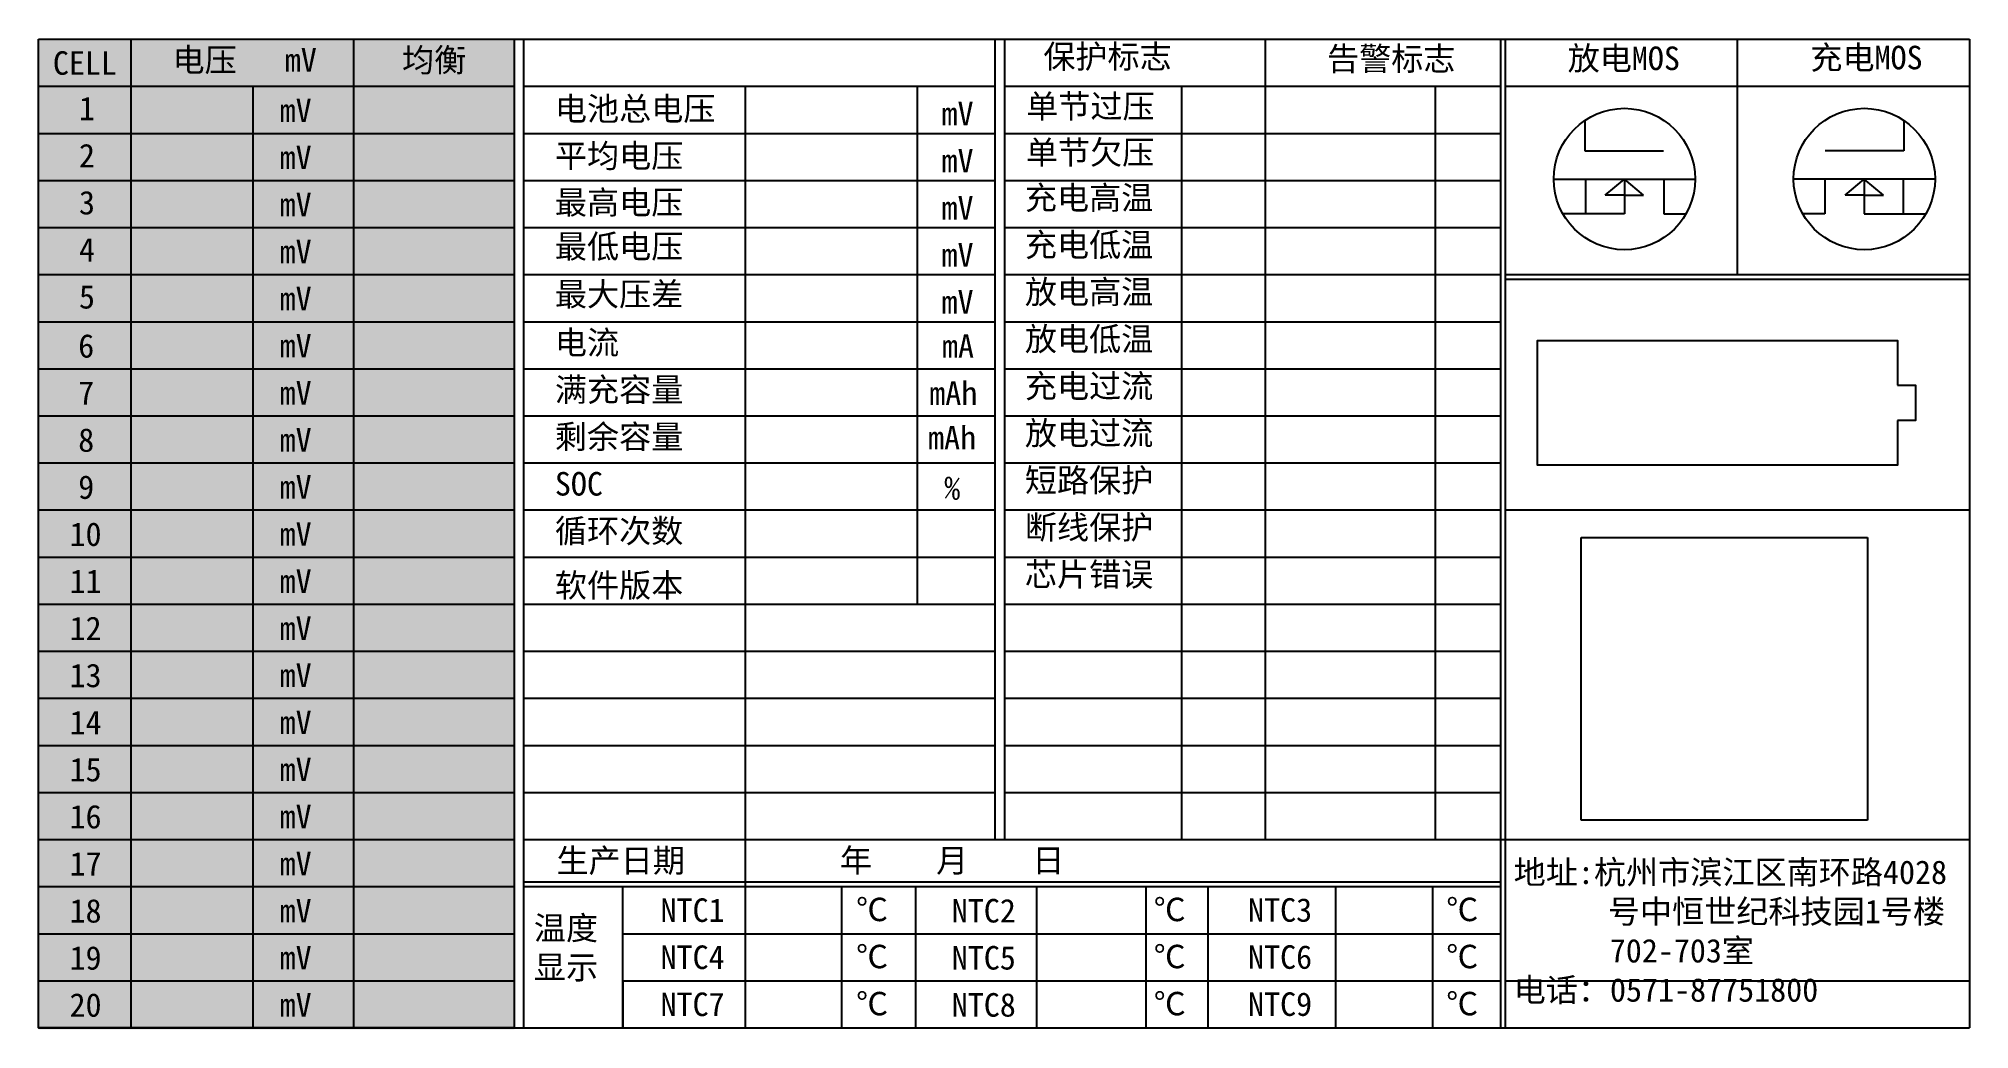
# Model space of a CAD drawing. Header units: millimetres. Extents: x 0 to 1972, y 0 to 1821.
# Drawn here: x 1767.1 to 1972.1, y 1715.9 to 1821.1 of the extents above; entities outside this region: 1.
import ezdxf

# ---------------------------------------------------------------- set-up
doc = ezdxf.new("R2010")
doc.units = ezdxf.units.MM
doc.styles.add('Annotative', font='')
doc.styles.get("Standard").update_dxf_attribs({"font": ''})
doc.styles.get('Annotative').set_extended_font_data('SimSun')
doc.styles.get('Standard').set_extended_font_data('SimSun')
picture_1 = doc.add_image_def('image2.png', size_in_pixel=(1116, 1101))
picture_2 = doc.add_image_def('image1.png', size_in_pixel=(408, 408))

msp = doc.modelspace()

# ---------------------------------------------------------------- hatches: boundary and pattern name
at = {"true_color": 0xd7ebd2}
msp.add_hatch(color=254, dxfattribs=at).paths.add_polyline_path([(1767.07, 1820.87), (1817.57, 1820.87), (1817.57, 1715.87), (1767.07, 1715.87)])

# ---------------------------------------------------------------- linework, layer by layer
for p, q in [((1767.07, 1821.03), (1972.07, 1821.03)), ((1776.84, 1821.03), (1776.84, 1716.03)), ((1800.49, 1821.03), (1800.49, 1716.03)), ((1817.57, 1821.03), (1817.57, 1716.03)), ((1818.57, 1716.03), (1818.57, 1821.03)), ((1868.61, 1821.03), (1868.61, 1736.03)), ((1869.61, 1821.03), (1869.61, 1736.03)), ((1897.28, 1821.03), (1897.28, 1736.03)), ((1922.27, 1821.09), (1922.27, 1795.96)), ((1922.77, 1821.03), (1922.77, 1716.03)), ((1947.42, 1821.09), (1947.42, 1795.96)), ((1972.07, 1821.03), (1972.07, 1716.03)), ((1767.07, 1816.03), (1817.57, 1816.03)), ((1789.82, 1816.03), (1789.82, 1716.03)), ((1818.57, 1816.03), (1868.61, 1816.03)), ((1842.07, 1816.03), (1842.07, 1731.03)), ((1860.34, 1815.93), (1860.34, 1761.03)), ((1869.61, 1816.03), (1922.27, 1816.03)), ((1888.4, 1816.03), (1888.4, 1736.03)), ((1915.36, 1816.03), (1915.36, 1736.03)), ((1922.77, 1816.03), (1972.07, 1816.03)), ((1931.25, 1812.42), (1931.25, 1809.16)), ((1965.1, 1812.42), (1965.1, 1809.16)), ((1767.07, 1811.03), (1817.57, 1811.03)), ((1818.57, 1811.03), (1868.61, 1811.03)), ((1869.61, 1811.03), (1922.27, 1811.03)), ((1931.25, 1809.16), (1939.59, 1809.16)), ((1965.1, 1809.16), (1956.76, 1809.16)), ((1927.93, 1806.18), (1942.95, 1806.18)), ((1931.32, 1806.18), (1931.32, 1802.48)), ((1933.4, 1804.48), (1935.44, 1806.18)), ((1935.44, 1806.18), (1935.44, 1802.48)), ((1937.48, 1804.48), (1935.44, 1806.18)), ((1939.64, 1806.18), (1939.64, 1802.48)), ((1968.42, 1806.18), (1953.4, 1806.18)), ((1956.71, 1806.18), (1956.71, 1802.48)), ((1958.87, 1804.48), (1960.91, 1806.18)), ((1960.91, 1806.18), (1960.91, 1802.48)), ((1962.95, 1804.48), (1960.91, 1806.18)), ((1965.04, 1806.18), (1965.04, 1802.48)), ((1767.07, 1806.03), (1817.57, 1806.03)), ((1818.57, 1806.03), (1868.61, 1806.03)), ((1869.61, 1806.03), (1922.27, 1806.03)), ((1935.44, 1804.48), (1933.4, 1804.48)), ((1935.44, 1804.48), (1937.48, 1804.48)), ((1960.91, 1804.48), (1958.87, 1804.48)), ((1960.91, 1804.48), (1962.95, 1804.48)), ((1935.44, 1802.48), (1928.9, 1802.48)), ((1939.64, 1802.48), (1941.98, 1802.48)), ((1956.71, 1802.48), (1954.37, 1802.48)), ((1960.91, 1802.48), (1967.45, 1802.48)), ((1767.07, 1801.03), (1817.57, 1801.03)), ((1818.57, 1801.03), (1868.61, 1801.03)), ((1869.61, 1801.03), (1922.27, 1801.03)), ((1767.07, 1796.03), (1817.57, 1796.03)), ((1818.57, 1796.03), (1868.61, 1796.03)), ((1869.61, 1796.03), (1922.27, 1796.03)), ((1922.27, 1796.03), (1922.27, 1716.03)), ((1922.77, 1796.03), (1972.07, 1796.03)), ((1922.77, 1795.53), (1972.07, 1795.53)), ((1767.07, 1791.03), (1817.57, 1791.03)), ((1818.57, 1791.03), (1868.61, 1791.03)), ((1869.61, 1791.03), (1922.27, 1791.03)), ((1767.07, 1786.03), (1817.57, 1786.03)), ((1818.57, 1786.03), (1868.61, 1786.03)), ((1869.61, 1786.03), (1922.27, 1786.03)), ((1767.07, 1781.03), (1817.57, 1781.03)), ((1818.57, 1781.03), (1868.61, 1781.03)), ((1869.61, 1781.03), (1922.27, 1781.03)), ((1767.07, 1776.03), (1817.57, 1776.03)), ((1818.57, 1776.03), (1868.61, 1776.03)), ((1869.61, 1776.03), (1922.27, 1776.03)), ((1767.07, 1771.03), (1817.57, 1771.03)), ((1818.57, 1771.03), (1868.61, 1771.03)), ((1869.61, 1771.03), (1922.27, 1771.03)), ((1922.77, 1771.03), (1972.07, 1771.03)), ((1767.07, 1766.03), (1817.57, 1766.03)), ((1818.57, 1766.03), (1868.61, 1766.03)), ((1869.61, 1766.03), (1922.27, 1766.03)), ((1767.07, 1761.03), (1817.57, 1761.03)), ((1818.57, 1761.03), (1868.61, 1761.03)), ((1869.61, 1761.03), (1922.27, 1761.03)), ((1767.07, 1756.03), (1817.57, 1756.03)), ((1818.57, 1756.03), (1868.61, 1756.03)), ((1869.61, 1756.03), (1922.27, 1756.03)), ((1767.07, 1751.03), (1817.57, 1751.03)), ((1818.57, 1751.03), (1868.61, 1751.03)), ((1869.61, 1751.03), (1922.27, 1751.03)), ((1767.07, 1746.03), (1817.57, 1746.03)), ((1818.57, 1746.03), (1868.61, 1746.03)), ((1869.61, 1746.03), (1922.27, 1746.03)), ((1767.07, 1741.03), (1817.57, 1741.03)), ((1818.57, 1741.03), (1868.61, 1741.03)), ((1869.61, 1741.03), (1922.27, 1741.03)), ((1767.07, 1736.03), (1817.57, 1736.03)), ((1818.57, 1736.03), (1922.27, 1736.03)), ((1922.27, 1736.03), (1972.07, 1736.03)), ((1767.07, 1731.03), (1817.57, 1731.03)), ((1818.57, 1731.53), (1922.27, 1731.53)), ((1818.57, 1731.03), (1922.27, 1731.03)), ((1829.11, 1716.03), (1829.11, 1731.03)), ((1842.09, 1731.03), (1842.09, 1716.03)), ((1852.32, 1731.03), (1852.32, 1716.03)), ((1860.16, 1731.03), (1860.16, 1716.03)), ((1873, 1731.03), (1873, 1716.03)), ((1884.63, 1731.03), (1884.63, 1716.03)), ((1891.22, 1731.03), (1891.22, 1716.03)), ((1904.75, 1731.03), (1904.75, 1716.03)), ((1915.07, 1731.03), (1915.07, 1716.03)), ((1767.07, 1726.03), (1817.57, 1726.03)), ((1829.11, 1726.03), (1922.27, 1726.03)), ((1829.11, 1726.03), (1922.27, 1726.03)), ((1767.07, 1721.03), (1817.57, 1721.03)), ((1829.11, 1721.03), (1922.27, 1721.03)), ((1829.11, 1721.03), (1922.27, 1721.03)), ((1829.11, 1721.03), (1829.11, 1716.03)), ((1922.77, 1721.03), (1972.07, 1721.03)), ((1767.07, 1716.03), (1818.07, 1716.03)), ((1815.57, 1716.03), (1972.07, 1716.03)), ((1852.32, 1716.03), (1852.32, 1716.03))]:
    msp.add_line(p, q)
msp.add_lwpolyline([(1767.07, 1821.03), (1817.57, 1821.03), (1817.57, 1716.03), (1767.07, 1716.03)], close=True)
for points in [[(1964.44, 1780.54), (1964.44, 1775.79), (1926.21, 1775.79), (1926.21, 1789.03), (1964.44, 1789.03), (1964.44, 1784.29)], [(1964.44, 1784.29), (1966.35, 1784.29), (1966.35, 1780.54), (1964.44, 1780.54)]]:
    msp.add_lwpolyline(points)
for centre in [(1935.44, 1806.18), (1960.91, 1806.18)]:
    msp.add_circle(centre, 7.51)

# ---------------------------------------------------------------- texts
at = {"char_height": 2.5}
for s, width, heights, insert, attachment_point in [('电压   mV', 16.7813, [0], (1781.28, 1820.08), 1), ('均衡', 12.5928, [0], (1805.65, 1820.06), 1), ('保护标志', 29.1384, [0], (1873.74, 1820.44), 1), ('告警标志', 29.1384, [0], (1903.86, 1820.21), 1), ('放电MOS', 29.1384, [0], (1929.41, 1820.25), 1), ('充电MOS', 29.1384, [0], (1955.18, 1820.33), 1), ('CELL', 12.9532, [0], (1768.58, 1819.75), 1), ('1', 13.9362, [0], (1771.35, 1814.92), 1), ('       mV', 18.3299, [0], (1780.75, 1814.73), 1), ('电池总电压', 19.7548, [0], (1821.88, 1814.89), 1), ('   mV', 20.2279, [0], (1857.83, 1814.38), 1), ('单节过压', 15.0251, [0], (1871.92, 1815.15), 1), ('平均电压', 19.7548, [0], (1821.88, 1809.89), 1), ('单节欠压', 15.0251, [0], (1871.88, 1810.25), 1), ('2', 13.9362, [0], (1771.35, 1809.92), 1), ('       mV', 18.3299, [0], (1780.75, 1809.73), 1), ('   mV', 20.2279, [0], (1857.83, 1809.38), 1), ('3', 13.9362, [0], (1771.35, 1804.92), 1), ('       mV', 18.3299, [0], (1780.75, 1804.73), 1), ('最高电压', 19.7548, [0], (1821.88, 1804.94), 1), ('   mV', 20.2279, [0], (1857.83, 1804.38), 1), ('充电高温', 15.0251, [0], (1871.78, 1805.44), 1), ('最低电压', 19.7548, [0], (1821.88, 1800.27), 1), ('充电低温', 15.0251, [0], (1871.78, 1800.44), 1), ('4', 13.9362, [0], (1771.35, 1799.92), 1), ('       mV', 18.3299, [0], (1780.75, 1799.73), 1), ('   mV', 20.2279, [0], (1857.83, 1799.38), 1), ('放电高温', 15.0251, [0], (1871.78, 1795.44), 1), ('5', 13.9362, [0], (1771.35, 1794.92), 1), ('       mV', 18.3299, [0], (1780.75, 1794.73), 1), ('最大压差', 19.7548, [0], (1821.88, 1795.2), 1), ('   mV', 20.2279, [0], (1857.83, 1794.38), 1), ('6', 13.9362, [0], (1771.27, 1789.71), 1), ('       mV', 18.3299, [0], (1780.75, 1789.73), 1), ('电流', 19.7548, [0], (1821.88, 1790.06), 1), ('  mA', 20.2279, [0], (1859.58, 1789.69), 1), ('放电低温', 15.0251, [0], (1871.78, 1790.44), 1), ('充电过流', 15.0251, [0], (1871.78, 1785.44), 1), ('7', 13.9362, [0], (1771.27, 1784.71), 1), ('       mV', 18.3299, [0], (1780.75, 1784.73), 1), ('满充容量', 19.7548, [0], (1821.88, 1785.06), 1), ('  mAh', 23.2606, [0], (1858.23, 1784.69), 1), ('8', 13.9362, [0], (1771.27, 1779.71), 1), ('       mV', 18.3299, [0], (1780.75, 1779.73), 1), ('剩余容量', 19.7548, [0], (1821.88, 1780.06), 1), ('   mAh', 23.2606, [0], (1856.4, 1779.96), 1), ('放电过流', 15.0251, [0], (1871.78, 1780.44), 1), ('短路保护', 15.0251, [0], (1871.78, 1775.44), 1), ('9', 13.9362, [0], (1771.27, 1774.71), 1), ('       mV', 18.3299, [0], (1780.75, 1774.73), 1), ('SOC', 19.7548, [0], (1821.88, 1775.06), 1), ('      %', 23.2606, [0], (1853.02, 1774.62), 1), ('10 ', 13.9362, [0], (1770.35, 1769.71), 1), ('       mV', 18.3299, [0], (1780.75, 1769.73), 1), ('循环次数', 19.7548, [0], (1821.88, 1770.06), 1), ('断线保护', 15.0251, [0], (1871.78, 1770.44), 1), ('芯片错误', 15.0251, [0], (1871.78, 1765.44), 1), ('11', 13.9362, [0], (1770.35, 1764.71), 1), ('       mV', 18.3299, [0], (1780.75, 1764.73), 1), ('软件版本', 19.7548, [0], (1821.88, 1764.28), 1), ('12', 13.9362, [0], (1770.35, 1759.71), 1), ('       mV', 18.3299, [0], (1780.75, 1759.73), 1), ('13', 13.9362, [0], (1770.35, 1754.71), 1), ('       mV', 18.3299, [0], (1780.75, 1754.73), 1), ('14', 13.9362, [0], (1770.35, 1749.71), 1), ('       mV', 18.3299, [0], (1780.75, 1749.73), 1), ('15', 13.9362, [0], (1770.35, 1744.71), 1), ('       mV', 18.3299, [0], (1780.75, 1744.73), 1), ('16', 13.9362, [0], (1770.35, 1739.71), 1), ('       mV', 18.3299, [0], (1780.75, 1739.73), 1), ('17', 13.9362, [0], (1770.35, 1734.71), 1), ('       mV', 18.3299, [0], (1780.75, 1734.73), 1), ('生产日期', 19.7548, [0], (1822.05, 1735.05), 1), ('     年    月    日', 37.4974, [0], (1843.64, 1735.06), 1), ('18', 13.9362, [0], (1770.35, 1729.71), 1), ('       mV', 18.3299, [0], (1780.75, 1729.73), 1), ('温度\\P显示', 51.6678, [0], (1819.65, 1727.88), 1), ('NTC1', 8.4718, [0], (1833.1, 1729.78), 1), (' ℃', 7.8405, [5], (1854.71, 1728.59), 5), ('NTC2', 8.4718, [0], (1864.02, 1729.72), 1), (' ℃', 7.8405, [5], (1886.31, 1728.59), 5), ('NTC3', 8.4718, [0], (1895.48, 1729.8), 1), (' ℃', 7.8405, [5], (1917.37, 1728.59), 5), ('19', 13.9362, [0], (1770.35, 1724.71), 1), ('       mV', 18.3299, [0], (1780.75, 1724.73), 1), ('NTC4', 8.4718, [0], (1833.1, 1724.78), 1), (' ℃', 7.8405, [5], (1854.71, 1723.59), 5), ('NTC5', 8.4718, [0], (1864.02, 1724.72), 1), (' ℃', 7.8405, [5], (1886.31, 1723.59), 5), ('NTC6', 8.4718, [0], (1895.48, 1724.8), 1), (' ℃', 7.8405, [5], (1917.37, 1723.59), 5), (' ℃', 7.8405, [5], (1854.71, 1718.59), 5), (' ℃', 7.8405, [5], (1886.31, 1718.59), 5), (' ℃', 7.8405, [5], (1917.37, 1718.59), 5), ('20', 13.9362, [0], (1770.35, 1719.71), 1), ('       mV', 18.3299, [0], (1780.75, 1719.73), 1), ('NTC7', 8.4718, [0], (1833.1, 1719.78), 1), ('NTC8', 8.4718, [0], (1864.02, 1719.72), 1), ('NTC9', 8.4718, [0], (1895.48, 1719.8), 1)]:
    msp.add_mtext_dynamic_manual_height_columns(s, width=width, gutter_width=12.5, heights=heights, dxfattribs=dict(at, insert=insert, attachment_point=attachment_point))
at = {"insert": (1923.68, 1733.81), "char_height": 2.5, "width": 55.234, "attachment_point": 1, "style": 'Annotative'}
msp.add_mtext('地址:杭州市滨江区南环路4028   ^I号中恒世纪科技园1号楼\\P      702-703室\\P电话：0571-87751800', dxfattribs=at)

# ---------------------------------------------------------------- pictures from other files: only their frames are drawn
image = msp.add_image(picture_1, insert=(1930.85, 1738.1), size_in_units=(30.41, 30))
image.dxf.flags = 15
image = msp.add_image(picture_2, insert=(0, 0), size_in_units=(69.08, 69.08))
image.dxf.flags = 7

doc.saveas('drawing.dxf')
